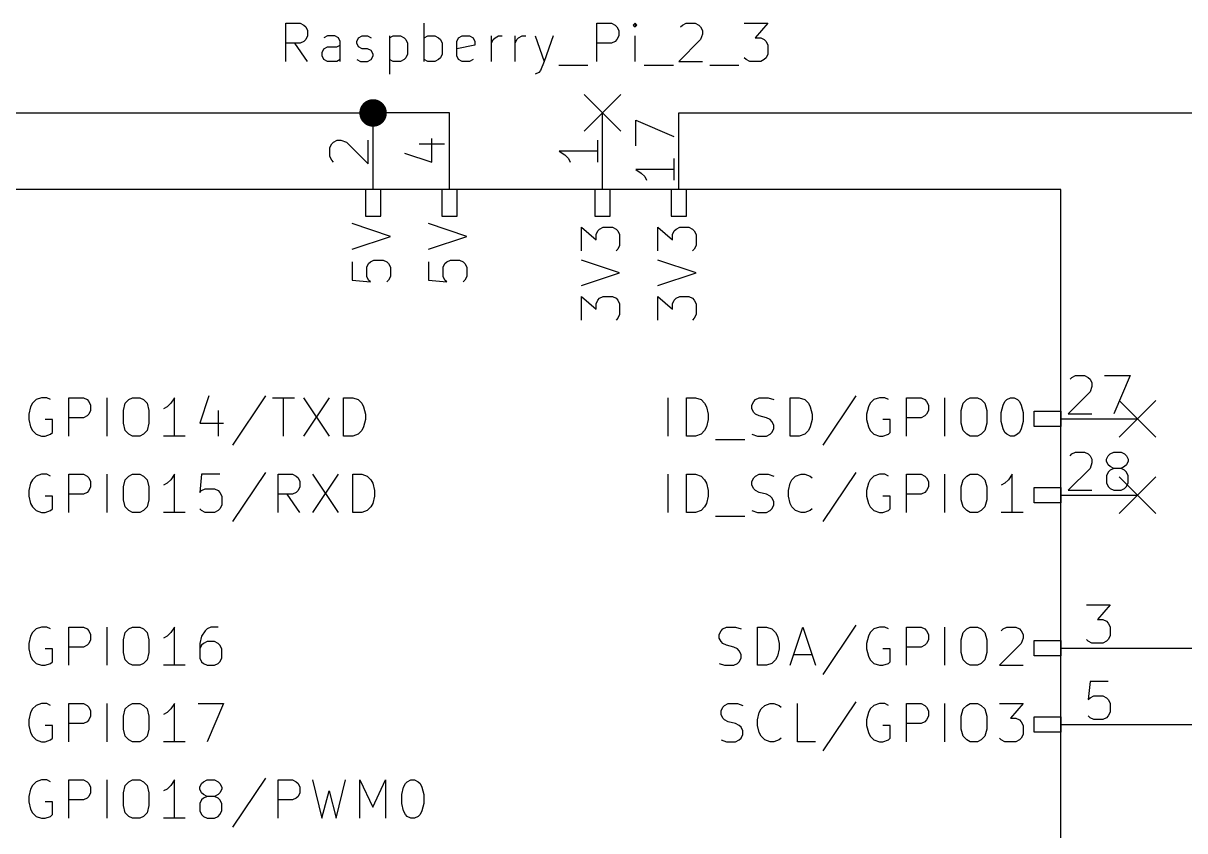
# Model space of a CAD drawing. Extents: x 0.3 to 16.3, y -11.7 to -0.2.
# Drawn here: x 7.392 to 8.912, y -4.614 to -3.558 of the extents above; entities that cross this region are included whole.
import ezdxf

# ---------------------------------------------------------------- set-up
doc = ezdxf.new("R2010")
doc.units = 0
doc.header["$MEASUREMENT"] = 0
doc.layers.add('BLACK', color=7, linetype='CONTINUOUS')

msp = doc.modelspace()

# ---------------------------------------------------------------- linework, layer by layer
at = {"layer": 'BLACK', "linetype": 'CONTINUOUS'}
for p, q in [((7.73571, -3.60761), (7.73571, -3.55761)), ((7.73571, -3.55761), (7.75476, -3.55761)), ((7.75476, -3.55761), (7.75952, -3.56)), ((7.75952, -3.56), (7.7619, -3.56237)), ((7.7619, -3.56237), (7.76428, -3.56714)), ((7.76428, -3.56714), (7.76428, -3.57428)), ((7.91667, -3.60761), (7.91667, -3.55761)), ((8.14285, -3.60761), (8.14285, -3.55761)), ((8.14285, -3.55761), (8.1619, -3.55761)), ((8.1619, -3.55761), (8.16667, -3.56)), ((8.16667, -3.56), (8.16905, -3.56237)), ((8.16905, -3.56237), (8.17143, -3.56714)), ((8.17143, -3.56714), (8.17143, -3.57428)), ((8.19285, -3.55761), (8.19047, -3.56)), ((8.19047, -3.56), (8.19285, -3.56237)), ((8.19524, -3.56), (8.19285, -3.55761)), ((8.19285, -3.55761), (8.19285, -3.56237)), ((8.19285, -3.56237), (8.19524, -3.56)), ((8.25238, -3.56237), (8.25476, -3.56)), ((8.25476, -3.56), (8.25952, -3.55761)), ((8.25952, -3.55761), (8.27143, -3.55761)), ((8.27143, -3.55761), (8.27619, -3.56)), ((8.27619, -3.56), (8.27857, -3.56237)), ((8.27857, -3.56237), (8.28095, -3.56714)), ((8.28095, -3.56714), (8.28095, -3.5719)), ((8.33571, -3.55761), (8.36667, -3.55761)), ((8.36667, -3.55761), (8.35, -3.57666)), ((7.75476, -3.5838), (7.73571, -3.5838)), ((7.76428, -3.60761), (7.74762, -3.5838)), ((7.75952, -3.58142), (7.75476, -3.5838)), ((7.7619, -3.57904), (7.75952, -3.58142)), ((7.76428, -3.57428), (7.7619, -3.57904)), ((7.79047, -3.57428), (7.78571, -3.57666)), ((7.8, -3.57428), (7.79047, -3.57428)), ((7.80476, -3.57666), (7.8, -3.57428)), ((7.80238, -3.58857), (7.80714, -3.58619)), ((7.80714, -3.58142), (7.80476, -3.57666)), ((7.80714, -3.60761), (7.80714, -3.58142)), ((7.82857, -3.58142), (7.83095, -3.57666)), ((7.82857, -3.5838), (7.82857, -3.58142)), ((7.83095, -3.58857), (7.82857, -3.5838)), ((7.83095, -3.57666), (7.83571, -3.57428)), ((7.83571, -3.57428), (7.84285, -3.57428)), ((7.84285, -3.57428), (7.84762, -3.57666)), ((7.87143, -3.57428), (7.87143, -3.62428)), ((7.87143, -3.57666), (7.87619, -3.57428)), ((7.87619, -3.57428), (7.88571, -3.57428)), ((7.88571, -3.57428), (7.89047, -3.57666)), ((7.89047, -3.57666), (7.89285, -3.57904)), ((7.89285, -3.57904), (7.89524, -3.5838)), ((7.89524, -3.5838), (7.89524, -3.59809)), ((7.91667, -3.57666), (7.92143, -3.57428)), ((7.92143, -3.57428), (7.93095, -3.57428)), ((7.93095, -3.57428), (7.93571, -3.57666)), ((7.93571, -3.57666), (7.93809, -3.57904)), ((7.93809, -3.57904), (7.94047, -3.5838)), ((7.94047, -3.5838), (7.94047, -3.59809)), ((7.95952, -3.58142), (7.9619, -3.57666)), ((7.95952, -3.60047), (7.95952, -3.58142)), ((7.98333, -3.58619), (7.95952, -3.59094)), ((7.9619, -3.57666), (7.96667, -3.57428)), ((7.96667, -3.57428), (7.97619, -3.57428)), ((7.97619, -3.57428), (7.98095, -3.57666)), ((7.98095, -3.57666), (7.98333, -3.58142)), ((7.98333, -3.58142), (7.98333, -3.58619)), ((8.00476, -3.60761), (8.00476, -3.57428)), ((8.00476, -3.5838), (8.00714, -3.57904)), ((8.00714, -3.57904), (8.00952, -3.57666)), ((8.00952, -3.57666), (8.01428, -3.57428)), ((8.01428, -3.57428), (8.01905, -3.57428)), ((8.03571, -3.60761), (8.03571, -3.57428)), ((8.03571, -3.5838), (8.03809, -3.57904)), ((8.03809, -3.57904), (8.04047, -3.57666)), ((8.04047, -3.57666), (8.04524, -3.57428)), ((8.04524, -3.57428), (8.05, -3.57428)), ((8.0619, -3.57428), (8.07381, -3.60761)), ((8.08571, -3.57428), (8.07381, -3.60761)), ((8.1619, -3.5838), (8.14285, -3.5838)), ((8.16667, -3.58142), (8.1619, -3.5838)), ((8.16905, -3.57904), (8.16667, -3.58142)), ((8.17143, -3.57428), (8.16905, -3.57904)), ((8.19285, -3.60761), (8.19285, -3.57428)), ((8.27857, -3.57904), (8.25, -3.60761)), ((8.28095, -3.5719), (8.27857, -3.57904)), ((8.35, -3.57666), (8.35714, -3.57666)), ((8.35714, -3.57666), (8.3619, -3.57904)), ((8.3619, -3.57904), (8.36428, -3.58142)), ((8.36428, -3.58142), (8.36667, -3.58619)), ((8.36667, -3.58619), (8.36667, -3.59809)), ((7.78333, -3.59571), (7.78571, -3.59094)), ((7.78333, -3.60047), (7.78333, -3.59571)), ((7.78571, -3.60523), (7.78333, -3.60047)), ((7.78571, -3.59094), (7.79047, -3.58857)), ((7.79047, -3.58857), (7.80238, -3.58857)), ((7.83571, -3.59094), (7.83095, -3.58857)), ((7.84285, -3.59094), (7.83571, -3.59094)), ((7.84762, -3.59333), (7.84285, -3.59094)), ((7.85, -3.59809), (7.84762, -3.59333)), ((7.84762, -3.60523), (7.85, -3.60047)), ((7.85, -3.60047), (7.85, -3.59809)), ((7.89524, -3.59809), (7.89285, -3.60285)), ((7.94047, -3.59809), (7.93809, -3.60285)), ((7.9619, -3.60523), (7.95952, -3.60047)), ((8.36667, -3.59809), (8.36428, -3.60285)), ((7.79047, -3.60761), (7.78571, -3.60523)), ((7.80238, -3.60761), (7.79047, -3.60761)), ((7.80714, -3.60523), (7.80238, -3.60761)), ((7.82857, -3.60523), (7.83333, -3.60761)), ((7.83333, -3.60761), (7.84285, -3.60761)), ((7.84285, -3.60761), (7.84762, -3.60523)), ((7.87619, -3.60761), (7.87143, -3.60523)), ((7.88571, -3.60761), (7.87619, -3.60761)), ((7.89047, -3.60523), (7.88571, -3.60761)), ((7.89285, -3.60285), (7.89047, -3.60523)), ((7.92143, -3.60761), (7.91667, -3.60523)), ((7.93095, -3.60761), (7.92143, -3.60761)), ((7.93571, -3.60523), (7.93095, -3.60761)), ((7.93809, -3.60285), (7.93571, -3.60523)), ((7.96667, -3.60761), (7.9619, -3.60523)), ((7.97619, -3.60761), (7.96667, -3.60761)), ((7.98095, -3.60523), (7.97619, -3.60761)), ((8.07381, -3.60761), (8.06905, -3.61952)), ((8.09285, -3.61237), (8.13095, -3.61237)), ((8.20476, -3.61237), (8.24285, -3.61237)), ((8.25, -3.60761), (8.28095, -3.60761)), ((8.29047, -3.61237), (8.32857, -3.61237)), ((8.33809, -3.60523), (8.33571, -3.60285)), ((8.34285, -3.60761), (8.33809, -3.60523)), ((8.35714, -3.60761), (8.34285, -3.60761)), ((8.3619, -3.60523), (8.35714, -3.60761)), ((8.36428, -3.60285), (8.3619, -3.60523)), ((8.06667, -3.6219), (8.0619, -3.62428)), ((8.06905, -3.61952), (8.06667, -3.6219)), ((8.126, -3.651), (8.174, -3.699)), ((8.174, -3.651), (8.126, -3.699)), ((7.125, -3.675), (7.85, -3.675)), ((7.85, -3.775), (7.85, -3.675)), ((7.95, -3.675), (7.85, -3.675)), ((7.95, -3.775), (7.95, -3.675)), ((8.15, -3.775), (8.15, -3.675)), ((8.25, -3.775), (8.25, -3.675)), ((8.25, -3.675), (8.95, -3.675)), ((8.19362, -3.71785), (8.19362, -3.68452)), ((8.19362, -3.68452), (8.24362, -3.70595)), ((7.79362, -3.72024), (7.796, -3.71547)), ((7.79362, -3.73214), (7.79362, -3.72024)), ((7.796, -3.71547), (7.79838, -3.71309)), ((7.79838, -3.71309), (7.80314, -3.71071)), ((7.80314, -3.71071), (7.8079, -3.71071)), ((7.8079, -3.71071), (7.81505, -3.71309)), ((7.81505, -3.71309), (7.84362, -3.74167)), ((7.84362, -3.74167), (7.84362, -3.71071)), ((7.91028, -3.71547), (7.94362, -3.71547)), ((7.92695, -3.73928), (7.92695, -3.70833)), ((8.14362, -3.71071), (8.14362, -3.73928)), ((7.796, -3.7369), (7.79362, -3.73214)), ((7.79838, -3.73928), (7.796, -3.7369)), ((7.89124, -3.72738), (7.92695, -3.73928)), ((8.14362, -3.725), (8.09362, -3.725)), ((8.09362, -3.725), (8.10076, -3.72976)), ((8.10076, -3.72976), (8.10552, -3.73452)), ((8.10552, -3.73452), (8.1079, -3.73928)), ((8.24362, -3.73452), (8.24362, -3.76309)), ((8.24362, -3.74881), (8.19362, -3.74881)), ((8.19362, -3.74881), (8.20076, -3.75357)), ((8.20076, -3.75357), (8.20552, -3.75833)), ((8.20552, -3.75833), (8.2079, -3.76309)), ((8.75, -3.775), (7.35, -3.775)), ((7.84, -3.775), (7.84, -3.81)), ((7.86, -3.775), (7.84, -3.775)), ((7.86, -3.81), (7.86, -3.775)), ((7.94, -3.775), (7.94, -3.81)), ((7.96, -3.775), (7.94, -3.775)), ((7.96, -3.81), (7.96, -3.775)), ((8.14, -3.775), (8.14, -3.81)), ((8.16, -3.775), (8.14, -3.775)), ((8.16, -3.81), (8.16, -3.775)), ((8.24, -3.775), (8.24, -3.81)), ((8.26, -3.775), (8.24, -3.775)), ((8.26, -3.81), (8.26, -3.775)), ((8.75, -6.175), (8.75, -3.775)), ((7.84, -3.81), (7.86, -3.81)), ((7.94, -3.81), (7.96, -3.81)), ((8.14, -3.81), (8.16, -3.81)), ((8.24, -3.81), (8.26, -3.81)), ((7.87262, -3.83643), (7.82262, -3.81976)), ((7.97262, -3.83643), (7.92262, -3.81976)), ((8.12262, -3.85547), (8.12262, -3.82452)), ((8.12262, -3.82452), (8.14167, -3.84119)), ((8.14167, -3.83405), (8.14405, -3.82928)), ((8.14405, -3.82928), (8.14643, -3.8269)), ((8.14643, -3.8269), (8.15119, -3.82452)), ((8.15119, -3.82452), (8.16309, -3.82452)), ((8.16309, -3.82452), (8.16785, -3.8269)), ((8.16785, -3.8269), (8.17024, -3.82928)), ((8.17024, -3.82928), (8.17262, -3.83405)), ((8.22262, -3.85547), (8.22262, -3.82452)), ((8.22262, -3.82452), (8.24167, -3.84119)), ((8.24167, -3.83405), (8.24405, -3.82928)), ((8.24405, -3.82928), (8.24643, -3.8269)), ((8.24643, -3.8269), (8.25119, -3.82452)), ((8.25119, -3.82452), (8.26309, -3.82452)), ((8.26309, -3.82452), (8.26785, -3.8269)), ((8.26785, -3.8269), (8.27024, -3.82928)), ((8.27024, -3.82928), (8.27262, -3.83405)), ((7.82262, -3.85309), (7.87262, -3.83643)), ((7.92262, -3.85309), (7.97262, -3.83643)), ((8.14167, -3.84119), (8.14167, -3.83405)), ((8.17262, -3.83405), (8.17262, -3.84833)), ((8.24167, -3.84119), (8.24167, -3.83405)), ((8.27262, -3.83405), (8.27262, -3.84833)), ((8.17024, -3.85309), (8.16785, -3.85547)), ((8.17262, -3.84833), (8.17024, -3.85309)), ((8.27024, -3.85309), (8.26785, -3.85547)), ((8.27262, -3.84833), (8.27024, -3.85309)), ((7.82262, -3.86976), (7.82262, -3.89357)), ((7.84167, -3.8769), (7.84405, -3.87214)), ((7.84405, -3.87214), (7.84643, -3.86976)), ((7.84643, -3.86976), (7.85119, -3.86738)), ((7.85119, -3.86738), (7.86309, -3.86738)), ((7.86309, -3.86738), (7.86785, -3.86976)), ((7.86785, -3.86976), (7.87024, -3.87214)), ((7.87024, -3.87214), (7.87262, -3.8769)), ((7.92262, -3.86976), (7.92262, -3.89357)), ((7.94167, -3.8769), (7.94405, -3.87214)), ((7.94405, -3.87214), (7.94643, -3.86976)), ((7.94643, -3.86976), (7.95119, -3.86738)), ((7.95119, -3.86738), (7.96309, -3.86738)), ((7.96309, -3.86738), (7.96785, -3.86976)), ((7.96785, -3.86976), (7.97024, -3.87214)), ((7.97024, -3.87214), (7.97262, -3.8769)), ((8.17262, -3.88405), (8.12262, -3.86738)), ((8.27262, -3.88405), (8.22262, -3.86738)), ((7.84167, -3.88881), (7.84167, -3.8769)), ((7.84405, -3.89357), (7.84167, -3.88881)), ((7.87262, -3.88881), (7.87024, -3.89357)), ((7.87262, -3.8769), (7.87262, -3.88881)), ((7.94167, -3.88881), (7.94167, -3.8769)), ((7.94405, -3.89357), (7.94167, -3.88881)), ((7.97262, -3.88881), (7.97024, -3.89357)), ((7.97262, -3.8769), (7.97262, -3.88881)), ((8.12262, -3.90071), (8.17262, -3.88405)), ((8.22262, -3.90071), (8.27262, -3.88405)), ((7.82262, -3.89357), (7.84643, -3.89595)), ((7.84643, -3.89595), (7.84405, -3.89357)), ((7.87024, -3.89357), (7.86785, -3.89595)), ((7.92262, -3.89357), (7.94643, -3.89595)), ((7.94643, -3.89595), (7.94405, -3.89357)), ((7.97024, -3.89357), (7.96785, -3.89595)), ((8.12262, -3.94595), (8.12262, -3.915)), ((8.12262, -3.915), (8.14167, -3.93167)), ((8.14167, -3.92452), (8.14405, -3.91976)), ((8.14405, -3.91976), (8.14643, -3.91738)), ((8.14643, -3.91738), (8.15119, -3.915)), ((8.15119, -3.915), (8.16309, -3.915)), ((8.16309, -3.915), (8.16785, -3.91738)), ((8.16785, -3.91738), (8.17024, -3.91976)), ((8.17024, -3.91976), (8.17262, -3.92452)), ((8.22262, -3.94595), (8.22262, -3.915)), ((8.22262, -3.915), (8.24167, -3.93167)), ((8.24167, -3.92452), (8.24405, -3.91976)), ((8.24405, -3.91976), (8.24643, -3.91738)), ((8.24643, -3.91738), (8.25119, -3.915)), ((8.25119, -3.915), (8.26309, -3.915)), ((8.26309, -3.915), (8.26785, -3.91738)), ((8.26785, -3.91738), (8.27024, -3.91976)), ((8.27024, -3.91976), (8.27262, -3.92452)), ((8.14167, -3.93167), (8.14167, -3.92452)), ((8.17262, -3.92452), (8.17262, -3.93881)), ((8.24167, -3.93167), (8.24167, -3.92452)), ((8.27262, -3.92452), (8.27262, -3.93881)), ((8.17024, -3.94357), (8.16785, -3.94595)), ((8.17262, -3.93881), (8.17024, -3.94357)), ((8.27024, -3.94357), (8.26785, -3.94595)), ((8.27262, -3.93881), (8.27024, -3.94357)), ((8.7619, -4.02338), (8.76428, -4.021)), ((8.76428, -4.021), (8.76905, -4.01862)), ((8.76905, -4.01862), (8.78095, -4.01862)), ((8.78095, -4.01862), (8.78571, -4.021)), ((8.78571, -4.021), (8.78809, -4.02338)), ((8.78809, -4.02338), (8.79047, -4.02814)), ((8.80714, -4.01862), (8.84047, -4.01862)), ((8.84047, -4.01862), (8.81905, -4.06862)), ((8.78809, -4.04005), (8.75952, -4.06862)), ((8.79047, -4.0329), (8.78809, -4.04005)), ((8.79047, -4.02814), (8.79047, -4.0329)), ((7.40428, -4.05476), (7.4019, -4.05952)), ((7.40905, -4.05), (7.40428, -4.05476)), ((7.41619, -4.04762), (7.40905, -4.05)), ((7.42333, -4.04762), (7.41619, -4.04762)), ((7.42809, -4.05), (7.42333, -4.04762)), ((7.4519, -4.09762), (7.4519, -4.04762)), ((7.4519, -4.04762), (7.47095, -4.04762)), ((7.47095, -4.04762), (7.47571, -4.05)), ((7.47571, -4.05), (7.47809, -4.05238)), ((7.47809, -4.05238), (7.48047, -4.05714)), ((7.48047, -4.05714), (7.48047, -4.06428)), ((7.5019, -4.09762), (7.5019, -4.04762)), ((7.52333, -4.06428), (7.52571, -4.05476)), ((7.52571, -4.05476), (7.53047, -4.05)), ((7.53047, -4.05), (7.53524, -4.04762)), ((7.53524, -4.04762), (7.54476, -4.04762)), ((7.54476, -4.04762), (7.54952, -4.05)), ((7.54952, -4.05), (7.55428, -4.05476)), ((7.55428, -4.05476), (7.55667, -4.06428)), ((7.58524, -4.05476), (7.58047, -4.05952)), ((7.59, -4.04762), (7.58524, -4.05476)), ((7.59, -4.09762), (7.59, -4.04762)), ((7.63524, -4.04524), (7.62333, -4.08095)), ((7.70905, -4.04524), (7.66619, -4.10952)), ((7.71857, -4.04762), (7.74714, -4.04762)), ((7.73285, -4.09762), (7.73285, -4.04762)), ((7.75905, -4.04762), (7.79238, -4.09762)), ((7.79238, -4.04762), (7.75905, -4.09762)), ((7.81143, -4.09762), (7.81143, -4.04762)), ((7.81143, -4.04762), (7.82333, -4.04762)), ((7.82333, -4.04762), (7.83047, -4.05)), ((7.83047, -4.05), (7.83524, -4.05476)), ((7.83524, -4.05476), (7.83762, -4.05952)), ((8.23619, -4.09762), (8.23619, -4.04762)), ((8.26, -4.09762), (8.26, -4.04762)), ((8.26, -4.04762), (8.2719, -4.04762)), ((8.2719, -4.04762), (8.27905, -4.05)), ((8.27905, -4.05), (8.28381, -4.05476)), ((8.28381, -4.05476), (8.28619, -4.05952)), ((8.34571, -4.05714), (8.34809, -4.05238)), ((8.34571, -4.0619), (8.34571, -4.05714)), ((8.34809, -4.05238), (8.35047, -4.05)), ((8.35047, -4.05), (8.35524, -4.04762)), ((8.35524, -4.04762), (8.36714, -4.04762)), ((8.36714, -4.04762), (8.37428, -4.05)), ((8.39571, -4.09762), (8.39571, -4.04762)), ((8.39571, -4.04762), (8.40762, -4.04762)), ((8.40762, -4.04762), (8.41476, -4.05)), ((8.41476, -4.05), (8.41952, -4.05476)), ((8.41952, -4.05476), (8.4219, -4.05952)), ((8.48143, -4.04524), (8.43857, -4.10952)), ((8.50047, -4.05476), (8.49809, -4.05952)), ((8.50524, -4.05), (8.50047, -4.05476)), ((8.51238, -4.04762), (8.50524, -4.05)), ((8.51952, -4.04762), (8.51238, -4.04762)), ((8.52428, -4.05), (8.51952, -4.04762)), ((8.54809, -4.09762), (8.54809, -4.04762)), ((8.54809, -4.04762), (8.56714, -4.04762)), ((8.56714, -4.04762), (8.5719, -4.05)), ((8.5719, -4.05), (8.57428, -4.05238)), ((8.57428, -4.05238), (8.57667, -4.05714)), ((8.57667, -4.05714), (8.57667, -4.06428)), ((8.59809, -4.09762), (8.59809, -4.04762)), ((8.61952, -4.06428), (8.6219, -4.05476)), ((8.6219, -4.05476), (8.62667, -4.05)), ((8.62667, -4.05), (8.63143, -4.04762)), ((8.63143, -4.04762), (8.64095, -4.04762)), ((8.64095, -4.04762), (8.64571, -4.05)), ((8.64571, -4.05), (8.65047, -4.05476)), ((8.65047, -4.05476), (8.65285, -4.06428)), ((8.6719, -4.06667), (8.67428, -4.05714)), ((8.67428, -4.05714), (8.67667, -4.05238)), ((8.67667, -4.05238), (8.67905, -4.05)), ((8.67905, -4.05), (8.68381, -4.04762)), ((8.68381, -4.04762), (8.68857, -4.04762)), ((8.68857, -4.04762), (8.69333, -4.05)), ((8.69333, -4.05), (8.69571, -4.05238)), ((8.69571, -4.05238), (8.69809, -4.05714)), ((8.69809, -4.05714), (8.70047, -4.06667)), ((8.826, -4.051), (8.874, -4.099)), ((8.874, -4.051), (8.826, -4.099)), ((7.4019, -4.05952), (7.39952, -4.06905)), ((7.39952, -4.06905), (7.39952, -4.07619)), ((7.47571, -4.07143), (7.47095, -4.07381)), ((7.47809, -4.06905), (7.47571, -4.07143)), ((7.48047, -4.06428), (7.47809, -4.06905)), ((7.52333, -4.08095), (7.52333, -4.06428)), ((7.55667, -4.06428), (7.55667, -4.08095)), ((7.58047, -4.05952), (7.57571, -4.0619)), ((7.64714, -4.06428), (7.64714, -4.09762)), ((7.83762, -4.05952), (7.84, -4.06905)), ((7.84, -4.06905), (7.84, -4.07619)), ((8.28619, -4.05952), (8.28857, -4.06905)), ((8.28857, -4.06905), (8.28857, -4.07619)), ((8.34809, -4.06667), (8.34571, -4.0619)), ((8.35047, -4.06905), (8.34809, -4.06667)), ((8.35524, -4.07143), (8.35047, -4.06905)), ((8.36476, -4.07381), (8.35524, -4.07143)), ((8.4219, -4.05952), (8.42428, -4.06905)), ((8.42428, -4.06905), (8.42428, -4.07619)), ((8.49809, -4.05952), (8.49571, -4.06905)), ((8.49571, -4.06905), (8.49571, -4.07619)), ((8.5719, -4.07143), (8.56714, -4.07381)), ((8.57428, -4.06905), (8.5719, -4.07143)), ((8.57667, -4.06428), (8.57428, -4.06905)), ((8.61952, -4.08095), (8.61952, -4.06428)), ((8.65285, -4.06428), (8.65285, -4.08095)), ((8.6719, -4.07857), (8.6719, -4.06667)), ((8.70047, -4.06667), (8.70047, -4.07857)), ((8.715, -4.085), (8.715, -4.065)), ((8.715, -4.065), (8.75, -4.065)), ((8.75, -4.065), (8.75, -4.085)), ((8.75952, -4.06862), (8.79047, -4.06862)), ((7.39952, -4.07619), (7.4019, -4.08571)), ((7.4019, -4.08571), (7.40428, -4.09047)), ((7.43047, -4.07619), (7.42095, -4.07619)), ((7.43047, -4.09285), (7.43047, -4.07619)), ((7.47095, -4.07381), (7.4519, -4.07381)), ((7.52571, -4.09047), (7.52333, -4.08095)), ((7.55667, -4.08095), (7.55428, -4.09047)), ((7.62333, -4.08095), (7.65428, -4.08095)), ((7.83762, -4.08571), (7.83524, -4.09047)), ((7.84, -4.07619), (7.83762, -4.08571)), ((8.28619, -4.08571), (8.28381, -4.09047)), ((8.28857, -4.07619), (8.28619, -4.08571)), ((8.36952, -4.07619), (8.36476, -4.07381)), ((8.3719, -4.07857), (8.36952, -4.07619)), ((8.37428, -4.08333), (8.3719, -4.07857)), ((8.3719, -4.09285), (8.37428, -4.08809)), ((8.37428, -4.08809), (8.37428, -4.08333)), ((8.4219, -4.08571), (8.41952, -4.09047)), ((8.42428, -4.07619), (8.4219, -4.08571)), ((8.49571, -4.07619), (8.49809, -4.08571)), ((8.49809, -4.08571), (8.50047, -4.09047)), ((8.52667, -4.07619), (8.51714, -4.07619)), ((8.52667, -4.09285), (8.52667, -4.07619)), ((8.56714, -4.07381), (8.54809, -4.07381)), ((8.6219, -4.09047), (8.61952, -4.08095)), ((8.65285, -4.08095), (8.65047, -4.09047)), ((8.67428, -4.08809), (8.6719, -4.07857)), ((8.67667, -4.09285), (8.67428, -4.08809)), ((8.69809, -4.08809), (8.69571, -4.09285)), ((8.70047, -4.07857), (8.69809, -4.08809)), ((8.75, -4.085), (8.715, -4.085)), ((8.75, -4.075), (8.85, -4.075)), ((7.40428, -4.09047), (7.40905, -4.09524)), ((7.40905, -4.09524), (7.41619, -4.09762)), ((7.41619, -4.09762), (7.42095, -4.09762)), ((7.42095, -4.09762), (7.42809, -4.09524)), ((7.42809, -4.09524), (7.43047, -4.09285)), ((7.53047, -4.09524), (7.52571, -4.09047)), ((7.53524, -4.09762), (7.53047, -4.09524)), ((7.54476, -4.09762), (7.53524, -4.09762)), ((7.54952, -4.09524), (7.54476, -4.09762)), ((7.55428, -4.09047), (7.54952, -4.09524)), ((7.60428, -4.09762), (7.57571, -4.09762)), ((7.82333, -4.09762), (7.81143, -4.09762)), ((7.83047, -4.09524), (7.82333, -4.09762)), ((7.83524, -4.09047), (7.83047, -4.09524)), ((8.2719, -4.09762), (8.26, -4.09762)), ((8.27905, -4.09524), (8.2719, -4.09762)), ((8.28381, -4.09047), (8.27905, -4.09524)), ((8.29809, -4.10238), (8.33619, -4.10238)), ((8.34571, -4.09524), (8.35285, -4.09762)), ((8.35285, -4.09762), (8.36476, -4.09762)), ((8.36476, -4.09762), (8.36952, -4.09524)), ((8.36952, -4.09524), (8.3719, -4.09285)), ((8.40762, -4.09762), (8.39571, -4.09762)), ((8.41476, -4.09524), (8.40762, -4.09762)), ((8.41952, -4.09047), (8.41476, -4.09524)), ((8.50047, -4.09047), (8.50524, -4.09524)), ((8.50524, -4.09524), (8.51238, -4.09762)), ((8.51238, -4.09762), (8.51714, -4.09762)), ((8.51714, -4.09762), (8.52428, -4.09524)), ((8.52428, -4.09524), (8.52667, -4.09285)), ((8.62667, -4.09524), (8.6219, -4.09047)), ((8.63143, -4.09762), (8.62667, -4.09524)), ((8.64095, -4.09762), (8.63143, -4.09762)), ((8.64571, -4.09524), (8.64095, -4.09762)), ((8.65047, -4.09047), (8.64571, -4.09524)), ((8.67905, -4.09524), (8.67667, -4.09285)), ((8.68381, -4.09762), (8.67905, -4.09524)), ((8.68857, -4.09762), (8.68381, -4.09762)), ((8.69333, -4.09524), (8.68857, -4.09762)), ((8.69571, -4.09285), (8.69333, -4.09524)), ((8.7619, -4.12338), (8.76428, -4.121)), ((8.76428, -4.121), (8.76905, -4.11862)), ((8.76905, -4.11862), (8.78095, -4.11862)), ((8.78095, -4.11862), (8.78571, -4.121)), ((8.78571, -4.121), (8.78809, -4.12338)), ((8.78809, -4.12338), (8.79047, -4.12814)), ((8.79047, -4.1329), (8.78809, -4.14005)), ((8.79047, -4.12814), (8.79047, -4.1329)), ((8.80952, -4.12814), (8.8119, -4.12338)), ((8.80952, -4.13052), (8.80952, -4.12814)), ((8.8119, -4.13528), (8.80952, -4.13052)), ((8.8119, -4.12338), (8.81428, -4.121)), ((8.81428, -4.121), (8.81905, -4.11862)), ((8.81905, -4.11862), (8.82857, -4.11862)), ((8.82857, -4.11862), (8.83333, -4.121)), ((8.83333, -4.121), (8.83571, -4.12338)), ((8.83571, -4.12338), (8.83809, -4.12814)), ((8.83809, -4.13052), (8.83571, -4.13528)), ((8.83809, -4.12814), (8.83809, -4.13052)), ((7.41619, -4.14762), (7.40905, -4.15)), ((7.42333, -4.14762), (7.41619, -4.14762)), ((7.42809, -4.15), (7.42333, -4.14762)), ((7.4519, -4.19762), (7.4519, -4.14762)), ((7.4519, -4.14762), (7.47095, -4.14762)), ((7.47095, -4.14762), (7.47571, -4.15)), ((7.5019, -4.19762), (7.5019, -4.14762)), ((7.53047, -4.15), (7.53524, -4.14762)), ((7.53524, -4.14762), (7.54476, -4.14762)), ((7.54476, -4.14762), (7.54952, -4.15)), ((7.59, -4.14762), (7.58524, -4.15476)), ((7.59, -4.19762), (7.59, -4.14762)), ((7.62571, -4.14762), (7.62333, -4.17143)), ((7.64952, -4.14762), (7.62571, -4.14762)), ((7.70905, -4.14524), (7.66619, -4.20952)), ((7.72571, -4.19762), (7.72571, -4.14762)), ((7.72571, -4.14762), (7.74476, -4.14762)), ((7.74476, -4.14762), (7.74952, -4.15)), ((7.77095, -4.14762), (7.80428, -4.19762)), ((7.80428, -4.14762), (7.77095, -4.19762)), ((7.82333, -4.19762), (7.82333, -4.14762)), ((7.82333, -4.14762), (7.83524, -4.14762)), ((7.83524, -4.14762), (7.84238, -4.15)), ((8.23619, -4.19762), (8.23619, -4.14762)), ((8.26, -4.19762), (8.26, -4.14762)), ((8.26, -4.14762), (8.2719, -4.14762)), ((8.2719, -4.14762), (8.27905, -4.15)), ((8.35047, -4.15), (8.35524, -4.14762)), ((8.35524, -4.14762), (8.36714, -4.14762)), ((8.36714, -4.14762), (8.37428, -4.15)), ((8.40285, -4.15), (8.41, -4.14762)), ((8.41, -4.14762), (8.41476, -4.14762)), ((8.41476, -4.14762), (8.4219, -4.15)), ((8.48143, -4.14524), (8.43857, -4.20952)), ((8.51238, -4.14762), (8.50524, -4.15)), ((8.51952, -4.14762), (8.51238, -4.14762)), ((8.52428, -4.15), (8.51952, -4.14762)), ((8.54809, -4.19762), (8.54809, -4.14762)), ((8.54809, -4.14762), (8.56714, -4.14762)), ((8.56714, -4.14762), (8.5719, -4.15)), ((8.59809, -4.19762), (8.59809, -4.14762)), ((8.62667, -4.15), (8.63143, -4.14762)), ((8.63143, -4.14762), (8.64095, -4.14762)), ((8.64095, -4.14762), (8.64571, -4.15)), ((8.68619, -4.14762), (8.68143, -4.15476)), ((8.68619, -4.19762), (8.68619, -4.14762)), ((8.78809, -4.14005), (8.75952, -4.16862)), ((8.8119, -4.14481), (8.80952, -4.14957)), ((8.81428, -4.13767), (8.8119, -4.13528)), ((8.81428, -4.14243), (8.8119, -4.14481)), ((8.81905, -4.14005), (8.81428, -4.13767)), ((8.81905, -4.14005), (8.81428, -4.14243)), ((8.82857, -4.14005), (8.81905, -4.14005)), ((8.83333, -4.13767), (8.82857, -4.14005)), ((8.83333, -4.14243), (8.82857, -4.14005)), ((8.83571, -4.13528), (8.83333, -4.13767)), ((8.83571, -4.14481), (8.83333, -4.14243)), ((8.83809, -4.14957), (8.83571, -4.14481)), ((7.4019, -4.15952), (7.39952, -4.16905)), ((7.40428, -4.15476), (7.4019, -4.15952)), ((7.40905, -4.15), (7.40428, -4.15476)), ((7.47571, -4.15), (7.47809, -4.15238)), ((7.47809, -4.15238), (7.48047, -4.15714)), ((7.48047, -4.15714), (7.48047, -4.16428)), ((7.52333, -4.16428), (7.52571, -4.15476)), ((7.52571, -4.15476), (7.53047, -4.15)), ((7.54952, -4.15), (7.55428, -4.15476)), ((7.55428, -4.15476), (7.55667, -4.16428)), ((7.58047, -4.15952), (7.57571, -4.1619)), ((7.58524, -4.15476), (7.58047, -4.15952)), ((7.74952, -4.15), (7.7519, -4.15238)), ((7.7519, -4.15238), (7.75428, -4.15714)), ((7.75428, -4.15714), (7.75428, -4.16428)), ((7.84238, -4.15), (7.84714, -4.15476)), ((7.84714, -4.15476), (7.84952, -4.15952)), ((7.84952, -4.15952), (7.8519, -4.16905)), ((8.27905, -4.15), (8.28381, -4.15476)), ((8.28381, -4.15476), (8.28619, -4.15952)), ((8.28619, -4.15952), (8.28857, -4.16905)), ((8.34571, -4.15714), (8.34809, -4.15238)), ((8.34571, -4.1619), (8.34571, -4.15714)), ((8.34809, -4.16667), (8.34571, -4.1619)), ((8.34809, -4.15238), (8.35047, -4.15)), ((8.39333, -4.16905), (8.39571, -4.15952)), ((8.39571, -4.15952), (8.39809, -4.15476)), ((8.39809, -4.15476), (8.40285, -4.15)), ((8.4219, -4.15), (8.42428, -4.15238)), ((8.49809, -4.15952), (8.49571, -4.16905)), ((8.50047, -4.15476), (8.49809, -4.15952)), ((8.50524, -4.15), (8.50047, -4.15476)), ((8.5719, -4.15), (8.57428, -4.15238)), ((8.57428, -4.15238), (8.57667, -4.15714)), ((8.57667, -4.15714), (8.57667, -4.16428)), ((8.61952, -4.16428), (8.6219, -4.15476)), ((8.6219, -4.15476), (8.62667, -4.15)), ((8.64571, -4.15), (8.65047, -4.15476)), ((8.65047, -4.15476), (8.65285, -4.16428)), ((8.67667, -4.15952), (8.6719, -4.1619)), ((8.68143, -4.15476), (8.67667, -4.15952)), ((8.80952, -4.14957), (8.80952, -4.15909)), ((8.80952, -4.15909), (8.8119, -4.16385)), ((8.8119, -4.16385), (8.81428, -4.16624)), ((8.826, -4.151), (8.874, -4.199)), ((8.874, -4.151), (8.826, -4.199)), ((8.83333, -4.16624), (8.83571, -4.16385)), ((8.83571, -4.16385), (8.83809, -4.15909)), ((8.83809, -4.15909), (8.83809, -4.14957)), ((7.39952, -4.16905), (7.39952, -4.17619)), ((7.39952, -4.17619), (7.4019, -4.18571)), ((7.43047, -4.17619), (7.42095, -4.17619)), ((7.43047, -4.19285), (7.43047, -4.17619)), ((7.47095, -4.17381), (7.4519, -4.17381)), ((7.47571, -4.17143), (7.47095, -4.17381)), ((7.47809, -4.16905), (7.47571, -4.17143)), ((7.48047, -4.16428), (7.47809, -4.16905)), ((7.52333, -4.18095), (7.52333, -4.16428)), ((7.55667, -4.16428), (7.55667, -4.18095)), ((7.62333, -4.17143), (7.62571, -4.16905)), ((7.62571, -4.16905), (7.63047, -4.16667)), ((7.63047, -4.16667), (7.64238, -4.16667)), ((7.64238, -4.16667), (7.64714, -4.16905)), ((7.64714, -4.16905), (7.64952, -4.17143)), ((7.64952, -4.17143), (7.6519, -4.17619)), ((7.6519, -4.17619), (7.6519, -4.18809)), ((7.74476, -4.17381), (7.72571, -4.17381)), ((7.75428, -4.19762), (7.73762, -4.17381)), ((7.74952, -4.17143), (7.74476, -4.17381)), ((7.7519, -4.16905), (7.74952, -4.17143)), ((7.75428, -4.16428), (7.7519, -4.16905)), ((7.8519, -4.17619), (7.84952, -4.18571)), ((7.8519, -4.16905), (7.8519, -4.17619)), ((8.28857, -4.17619), (8.28619, -4.18571)), ((8.28857, -4.16905), (8.28857, -4.17619)), ((8.35047, -4.16905), (8.34809, -4.16667)), ((8.35524, -4.17143), (8.35047, -4.16905)), ((8.36476, -4.17381), (8.35524, -4.17143)), ((8.36952, -4.17619), (8.36476, -4.17381)), ((8.3719, -4.17857), (8.36952, -4.17619)), ((8.37428, -4.18333), (8.3719, -4.17857)), ((8.39333, -4.17619), (8.39333, -4.16905)), ((8.39571, -4.18571), (8.39333, -4.17619)), ((8.49571, -4.16905), (8.49571, -4.17619)), ((8.49571, -4.17619), (8.49809, -4.18571)), ((8.52667, -4.17619), (8.51714, -4.17619)), ((8.52667, -4.19285), (8.52667, -4.17619)), ((8.56714, -4.17381), (8.54809, -4.17381)), ((8.5719, -4.17143), (8.56714, -4.17381)), ((8.57428, -4.16905), (8.5719, -4.17143)), ((8.57667, -4.16428), (8.57428, -4.16905)), ((8.61952, -4.18095), (8.61952, -4.16428)), ((8.65285, -4.16428), (8.65285, -4.18095)), ((8.715, -4.185), (8.715, -4.165)), ((8.715, -4.165), (8.75, -4.165)), ((8.75, -4.165), (8.75, -4.185)), ((8.75, -4.175), (8.85, -4.175)), ((8.75952, -4.16862), (8.79047, -4.16862)), ((8.81428, -4.16624), (8.81905, -4.16862)), ((8.81905, -4.16862), (8.82857, -4.16862)), ((8.82857, -4.16862), (8.83333, -4.16624)), ((7.4019, -4.18571), (7.40428, -4.19047)), ((7.40428, -4.19047), (7.40905, -4.19524)), ((7.42809, -4.19524), (7.43047, -4.19285)), ((7.52571, -4.19047), (7.52333, -4.18095)), ((7.53047, -4.19524), (7.52571, -4.19047)), ((7.55428, -4.19047), (7.54952, -4.19524)), ((7.55667, -4.18095), (7.55428, -4.19047)), ((7.62571, -4.19524), (7.62333, -4.19285)), ((7.64952, -4.19285), (7.64714, -4.19524)), ((7.6519, -4.18809), (7.64952, -4.19285)), ((7.84714, -4.19047), (7.84238, -4.19524)), ((7.84952, -4.18571), (7.84714, -4.19047)), ((8.28381, -4.19047), (8.27905, -4.19524)), ((8.28619, -4.18571), (8.28381, -4.19047)), ((8.36952, -4.19524), (8.3719, -4.19285)), ((8.3719, -4.19285), (8.37428, -4.18809)), ((8.37428, -4.18809), (8.37428, -4.18333)), ((8.39809, -4.19047), (8.39571, -4.18571)), ((8.40285, -4.19524), (8.39809, -4.19047)), ((8.42428, -4.19285), (8.4219, -4.19524)), ((8.49809, -4.18571), (8.50047, -4.19047)), ((8.50047, -4.19047), (8.50524, -4.19524)), ((8.52428, -4.19524), (8.52667, -4.19285)), ((8.6219, -4.19047), (8.61952, -4.18095)), ((8.62667, -4.19524), (8.6219, -4.19047)), ((8.65047, -4.19047), (8.64571, -4.19524)), ((8.65285, -4.18095), (8.65047, -4.19047)), ((8.75, -4.185), (8.715, -4.185)), ((7.40905, -4.19524), (7.41619, -4.19762)), ((7.41619, -4.19762), (7.42095, -4.19762)), ((7.42095, -4.19762), (7.42809, -4.19524)), ((7.53524, -4.19762), (7.53047, -4.19524)), ((7.54476, -4.19762), (7.53524, -4.19762)), ((7.54952, -4.19524), (7.54476, -4.19762)), ((7.60428, -4.19762), (7.57571, -4.19762)), ((7.63047, -4.19762), (7.62571, -4.19524)), ((7.64238, -4.19762), (7.63047, -4.19762)), ((7.64714, -4.19524), (7.64238, -4.19762)), ((7.83524, -4.19762), (7.82333, -4.19762)), ((7.84238, -4.19524), (7.83524, -4.19762)), ((8.2719, -4.19762), (8.26, -4.19762)), ((8.27905, -4.19524), (8.2719, -4.19762)), ((8.29809, -4.20238), (8.33619, -4.20238)), ((8.34571, -4.19524), (8.35285, -4.19762)), ((8.35285, -4.19762), (8.36476, -4.19762)), ((8.36476, -4.19762), (8.36952, -4.19524)), ((8.41, -4.19762), (8.40285, -4.19524)), ((8.41476, -4.19762), (8.41, -4.19762)), ((8.4219, -4.19524), (8.41476, -4.19762)), ((8.50524, -4.19524), (8.51238, -4.19762)), ((8.51238, -4.19762), (8.51714, -4.19762)), ((8.51714, -4.19762), (8.52428, -4.19524)), ((8.63143, -4.19762), (8.62667, -4.19524)), ((8.64095, -4.19762), (8.63143, -4.19762)), ((8.64571, -4.19524), (8.64095, -4.19762)), ((8.70047, -4.19762), (8.6719, -4.19762)), ((8.78333, -4.31862), (8.81428, -4.31862)), ((8.81428, -4.31862), (8.79762, -4.33767)), ((8.48143, -4.34524), (8.43857, -4.40952)), ((8.79762, -4.33767), (8.80476, -4.33767)), ((8.80476, -4.33767), (8.80952, -4.34005)), ((8.80952, -4.34005), (8.8119, -4.34243)), ((8.8119, -4.34243), (8.81428, -4.34719)), ((7.4019, -4.35952), (7.39952, -4.36905)), ((7.40428, -4.35476), (7.4019, -4.35952)), ((7.40905, -4.35), (7.40428, -4.35476)), ((7.41619, -4.34762), (7.40905, -4.35)), ((7.42333, -4.34762), (7.41619, -4.34762)), ((7.42809, -4.35), (7.42333, -4.34762)), ((7.4519, -4.39762), (7.4519, -4.34762)), ((7.4519, -4.34762), (7.47095, -4.34762)), ((7.47095, -4.34762), (7.47571, -4.35)), ((7.47571, -4.35), (7.47809, -4.35238)), ((7.47809, -4.35238), (7.48047, -4.35714)), ((7.48047, -4.35714), (7.48047, -4.36428)), ((7.5019, -4.39762), (7.5019, -4.34762)), ((7.52333, -4.36428), (7.52571, -4.35476)), ((7.52571, -4.35476), (7.53047, -4.35)), ((7.53047, -4.35), (7.53524, -4.34762)), ((7.53524, -4.34762), (7.54476, -4.34762)), ((7.54476, -4.34762), (7.54952, -4.35)), ((7.54952, -4.35), (7.55428, -4.35476)), ((7.55428, -4.35476), (7.55667, -4.36428)), ((7.58047, -4.35952), (7.57571, -4.3619)), ((7.58524, -4.35476), (7.58047, -4.35952)), ((7.59, -4.34762), (7.58524, -4.35476)), ((7.59, -4.39762), (7.59, -4.34762)), ((7.62571, -4.35952), (7.62333, -4.36905)), ((7.63047, -4.35238), (7.62571, -4.35952)), ((7.63285, -4.35), (7.63047, -4.35238)), ((7.63762, -4.34762), (7.63285, -4.35)), ((7.64714, -4.34762), (7.63762, -4.34762)), ((8.30285, -4.35714), (8.30524, -4.35238)), ((8.30285, -4.3619), (8.30285, -4.35714)), ((8.30524, -4.35238), (8.30762, -4.35)), ((8.30762, -4.35), (8.31238, -4.34762)), ((8.31238, -4.34762), (8.32428, -4.34762)), ((8.32428, -4.34762), (8.33143, -4.35)), ((8.35285, -4.39762), (8.35285, -4.34762)), ((8.35285, -4.34762), (8.36476, -4.34762)), ((8.36476, -4.34762), (8.3719, -4.35)), ((8.3719, -4.35), (8.37667, -4.35476)), ((8.37667, -4.35476), (8.37905, -4.35952)), ((8.37905, -4.35952), (8.38143, -4.36905)), ((8.39571, -4.39762), (8.41238, -4.34762)), ((8.41238, -4.34762), (8.42905, -4.39762)), ((8.49809, -4.35952), (8.49571, -4.36905)), ((8.50047, -4.35476), (8.49809, -4.35952)), ((8.50524, -4.35), (8.50047, -4.35476)), ((8.51238, -4.34762), (8.50524, -4.35)), ((8.51952, -4.34762), (8.51238, -4.34762)), ((8.52428, -4.35), (8.51952, -4.34762)), ((8.54809, -4.39762), (8.54809, -4.34762)), ((8.54809, -4.34762), (8.56714, -4.34762)), ((8.56714, -4.34762), (8.5719, -4.35)), ((8.5719, -4.35), (8.57428, -4.35238)), ((8.57428, -4.35238), (8.57667, -4.35714)), ((8.57667, -4.35714), (8.57667, -4.36428)), ((8.59809, -4.39762), (8.59809, -4.34762)), ((8.61952, -4.36428), (8.6219, -4.35476)), ((8.6219, -4.35476), (8.62667, -4.35)), ((8.62667, -4.35), (8.63143, -4.34762)), ((8.63143, -4.34762), (8.64095, -4.34762)), ((8.64095, -4.34762), (8.64571, -4.35)), ((8.64571, -4.35), (8.65047, -4.35476)), ((8.65047, -4.35476), (8.65285, -4.36428)), ((8.6719, -4.35238), (8.67428, -4.35)), ((8.67428, -4.35), (8.67905, -4.34762)), ((8.67905, -4.34762), (8.69095, -4.34762)), ((8.69095, -4.34762), (8.69571, -4.35)), ((8.69571, -4.35), (8.69809, -4.35238)), ((8.69809, -4.35238), (8.70047, -4.35714)), ((8.70047, -4.35714), (8.70047, -4.3619)), ((8.81428, -4.35909), (8.8119, -4.36385)), ((8.81428, -4.34719), (8.81428, -4.35909)), ((7.39952, -4.36905), (7.39952, -4.37619)), ((7.39952, -4.37619), (7.4019, -4.38571)), ((7.43047, -4.37619), (7.42095, -4.37619)), ((7.43047, -4.39285), (7.43047, -4.37619)), ((7.47095, -4.37381), (7.4519, -4.37381)), ((7.47571, -4.37143), (7.47095, -4.37381)), ((7.47809, -4.36905), (7.47571, -4.37143)), ((7.48047, -4.36428), (7.47809, -4.36905)), ((7.52333, -4.38095), (7.52333, -4.36428)), ((7.55667, -4.36428), (7.55667, -4.38095)), ((7.62333, -4.36905), (7.62333, -4.38809)), ((7.62571, -4.37143), (7.62333, -4.37619)), ((7.62809, -4.36905), (7.62571, -4.37143)), ((7.63285, -4.36667), (7.62809, -4.36905)), ((7.64238, -4.36667), (7.63285, -4.36667)), ((7.64714, -4.36905), (7.64238, -4.36667)), ((7.64952, -4.37143), (7.64714, -4.36905)), ((7.6519, -4.37619), (7.64952, -4.37143)), ((7.6519, -4.38809), (7.6519, -4.37619)), ((8.30524, -4.36667), (8.30285, -4.3619)), ((8.30762, -4.36905), (8.30524, -4.36667)), ((8.31238, -4.37143), (8.30762, -4.36905)), ((8.3219, -4.37381), (8.31238, -4.37143)), ((8.32667, -4.37619), (8.3219, -4.37381)), ((8.32905, -4.37857), (8.32667, -4.37619)), ((8.38143, -4.37619), (8.37905, -4.38571)), ((8.38143, -4.36905), (8.38143, -4.37619)), ((8.49571, -4.36905), (8.49571, -4.37619)), ((8.49571, -4.37619), (8.49809, -4.38571)), ((8.52667, -4.37619), (8.51714, -4.37619)), ((8.52667, -4.39285), (8.52667, -4.37619)), ((8.56714, -4.37381), (8.54809, -4.37381)), ((8.5719, -4.37143), (8.56714, -4.37381)), ((8.57428, -4.36905), (8.5719, -4.37143)), ((8.57667, -4.36428), (8.57428, -4.36905)), ((8.61952, -4.38095), (8.61952, -4.36428)), ((8.65285, -4.36428), (8.65285, -4.38095)), ((8.69809, -4.36905), (8.66952, -4.39762)), ((8.70047, -4.3619), (8.69809, -4.36905)), ((8.715, -4.385), (8.715, -4.365)), ((8.715, -4.365), (8.75, -4.365)), ((8.75, -4.365), (8.75, -4.385)), ((8.75, -4.375), (8.85, -4.375)), ((8.78571, -4.36624), (8.78333, -4.36385)), ((8.79047, -4.36862), (8.78571, -4.36624)), ((8.80476, -4.36862), (8.79047, -4.36862)), ((8.80952, -4.36624), (8.80476, -4.36862)), ((8.8119, -4.36385), (8.80952, -4.36624)), ((8.85, -4.375), (9.05, -4.375)), ((7.4019, -4.38571), (7.40428, -4.39047)), ((7.40428, -4.39047), (7.40905, -4.39524)), ((7.52571, -4.39047), (7.52333, -4.38095)), ((7.53047, -4.39524), (7.52571, -4.39047)), ((7.55428, -4.39047), (7.54952, -4.39524)), ((7.55667, -4.38095), (7.55428, -4.39047)), ((7.62333, -4.38809), (7.62571, -4.39285)), ((7.64952, -4.39285), (7.6519, -4.38809)), ((8.33143, -4.38333), (8.32905, -4.37857)), ((8.32905, -4.39285), (8.33143, -4.38809)), ((8.33143, -4.38809), (8.33143, -4.38333)), ((8.37667, -4.39047), (8.3719, -4.39524)), ((8.37905, -4.38571), (8.37667, -4.39047)), ((8.40047, -4.38333), (8.42428, -4.38333)), ((8.49809, -4.38571), (8.50047, -4.39047)), ((8.50047, -4.39047), (8.50524, -4.39524)), ((8.6219, -4.39047), (8.61952, -4.38095)), ((8.62667, -4.39524), (8.6219, -4.39047)), ((8.65047, -4.39047), (8.64571, -4.39524)), ((8.65285, -4.38095), (8.65047, -4.39047)), ((8.75, -4.385), (8.715, -4.385)), ((7.40905, -4.39524), (7.41619, -4.39762)), ((7.41619, -4.39762), (7.42095, -4.39762)), ((7.42095, -4.39762), (7.42809, -4.39524)), ((7.42809, -4.39524), (7.43047, -4.39285)), ((7.53524, -4.39762), (7.53047, -4.39524)), ((7.54476, -4.39762), (7.53524, -4.39762)), ((7.54952, -4.39524), (7.54476, -4.39762)), ((7.60428, -4.39762), (7.57571, -4.39762)), ((7.62571, -4.39285), (7.62809, -4.39524)), ((7.62809, -4.39524), (7.63285, -4.39762)), ((7.63285, -4.39762), (7.64238, -4.39762)), ((7.64238, -4.39762), (7.64714, -4.39524)), ((7.64714, -4.39524), (7.64952, -4.39285)), ((8.30285, -4.39524), (8.31, -4.39762)), ((8.31, -4.39762), (8.3219, -4.39762)), ((8.3219, -4.39762), (8.32667, -4.39524)), ((8.32667, -4.39524), (8.32905, -4.39285)), ((8.36476, -4.39762), (8.35285, -4.39762)), ((8.3719, -4.39524), (8.36476, -4.39762)), ((8.50524, -4.39524), (8.51238, -4.39762)), ((8.51238, -4.39762), (8.51714, -4.39762)), ((8.51714, -4.39762), (8.52428, -4.39524)), ((8.52428, -4.39524), (8.52667, -4.39285)), ((8.63143, -4.39762), (8.62667, -4.39524)), ((8.64095, -4.39762), (8.63143, -4.39762)), ((8.64571, -4.39524), (8.64095, -4.39762)), ((8.66952, -4.39762), (8.70047, -4.39762)), ((8.78809, -4.41862), (8.78571, -4.44243)), ((8.8119, -4.41862), (8.78809, -4.41862)), ((7.40905, -4.45), (7.40428, -4.45476)), ((7.41619, -4.44762), (7.40905, -4.45)), ((7.42333, -4.44762), (7.41619, -4.44762)), ((7.42809, -4.45), (7.42333, -4.44762)), ((7.4519, -4.49762), (7.4519, -4.44762)), ((7.4519, -4.44762), (7.47095, -4.44762)), ((7.47095, -4.44762), (7.47571, -4.45)), ((7.47571, -4.45), (7.47809, -4.45238)), ((7.47809, -4.45238), (7.48047, -4.45714)), ((7.5019, -4.49762), (7.5019, -4.44762)), ((7.52571, -4.45476), (7.53047, -4.45)), ((7.53047, -4.45), (7.53524, -4.44762)), ((7.53524, -4.44762), (7.54476, -4.44762)), ((7.54476, -4.44762), (7.54952, -4.45)), ((7.54952, -4.45), (7.55428, -4.45476)), ((7.59, -4.44762), (7.58524, -4.45476)), ((7.59, -4.49762), (7.59, -4.44762)), ((7.62095, -4.44762), (7.65428, -4.44762)), ((7.65428, -4.44762), (7.63285, -4.49762)), ((8.30524, -4.45714), (8.30762, -4.45238)), ((8.30762, -4.45238), (8.31, -4.45)), ((8.31, -4.45), (8.31476, -4.44762)), ((8.31476, -4.44762), (8.32667, -4.44762)), ((8.32667, -4.44762), (8.33381, -4.45)), ((8.35762, -4.45476), (8.36238, -4.45)), ((8.36238, -4.45), (8.36952, -4.44762)), ((8.36952, -4.44762), (8.37428, -4.44762)), ((8.37428, -4.44762), (8.38143, -4.45)), ((8.38143, -4.45), (8.38381, -4.45238)), ((8.40524, -4.49762), (8.40524, -4.44762)), ((8.48143, -4.44524), (8.43857, -4.50952)), ((8.50524, -4.45), (8.50047, -4.45476)), ((8.51238, -4.44762), (8.50524, -4.45)), ((8.51952, -4.44762), (8.51238, -4.44762)), ((8.52428, -4.45), (8.51952, -4.44762)), ((8.54809, -4.49762), (8.54809, -4.44762)), ((8.54809, -4.44762), (8.56714, -4.44762)), ((8.56714, -4.44762), (8.5719, -4.45)), ((8.5719, -4.45), (8.57428, -4.45238)), ((8.57428, -4.45238), (8.57667, -4.45714)), ((8.59809, -4.49762), (8.59809, -4.44762)), ((8.6219, -4.45476), (8.62667, -4.45)), ((8.62667, -4.45), (8.63143, -4.44762)), ((8.63143, -4.44762), (8.64095, -4.44762)), ((8.64095, -4.44762), (8.64571, -4.45)), ((8.64571, -4.45), (8.65047, -4.45476)), ((8.66952, -4.44762), (8.70047, -4.44762)), ((8.70047, -4.44762), (8.68381, -4.46667)), ((8.78571, -4.44243), (8.78809, -4.44005)), ((8.78809, -4.44005), (8.79285, -4.43767)), ((8.79285, -4.43767), (8.80476, -4.43767)), ((8.80476, -4.43767), (8.80952, -4.44005)), ((8.80952, -4.44005), (8.8119, -4.44243)), ((8.8119, -4.44243), (8.81428, -4.44719)), ((8.81428, -4.44719), (8.81428, -4.45909)), ((7.4019, -4.45952), (7.39952, -4.46905)), ((7.40428, -4.45476), (7.4019, -4.45952)), ((7.48047, -4.46428), (7.47809, -4.46905)), ((7.48047, -4.45714), (7.48047, -4.46428)), ((7.52333, -4.46428), (7.52571, -4.45476)), ((7.52333, -4.48095), (7.52333, -4.46428)), ((7.55428, -4.45476), (7.55667, -4.46428)), ((7.55667, -4.46428), (7.55667, -4.48095)), ((7.58047, -4.45952), (7.57571, -4.4619)), ((7.58524, -4.45476), (7.58047, -4.45952)), ((8.30524, -4.4619), (8.30524, -4.45714)), ((8.30762, -4.46667), (8.30524, -4.4619)), ((8.31, -4.46905), (8.30762, -4.46667)), ((8.35285, -4.46905), (8.35524, -4.45952)), ((8.35524, -4.45952), (8.35762, -4.45476)), ((8.49809, -4.45952), (8.49571, -4.46905)), ((8.50047, -4.45476), (8.49809, -4.45952)), ((8.57667, -4.46428), (8.57428, -4.46905)), ((8.57667, -4.45714), (8.57667, -4.46428)), ((8.61952, -4.46428), (8.6219, -4.45476)), ((8.61952, -4.48095), (8.61952, -4.46428)), ((8.65047, -4.45476), (8.65285, -4.46428)), ((8.65285, -4.46428), (8.65285, -4.48095)), ((8.68381, -4.46667), (8.69095, -4.46667)), ((8.69095, -4.46667), (8.69571, -4.46905)), ((8.715, -4.485), (8.715, -4.465)), ((8.715, -4.465), (8.75, -4.465)), ((8.75, -4.465), (8.75, -4.485)), ((8.78809, -4.46624), (8.78571, -4.46385)), ((8.79285, -4.46862), (8.78809, -4.46624)), ((8.80952, -4.46624), (8.80476, -4.46862)), ((8.8119, -4.46385), (8.80952, -4.46624)), ((8.81428, -4.45909), (8.8119, -4.46385)), ((7.39952, -4.46905), (7.39952, -4.47619)), ((7.39952, -4.47619), (7.4019, -4.48571)), ((7.43047, -4.47619), (7.42095, -4.47619)), ((7.43047, -4.49285), (7.43047, -4.47619)), ((7.47095, -4.47381), (7.4519, -4.47381)), ((7.47571, -4.47143), (7.47095, -4.47381)), ((7.47809, -4.46905), (7.47571, -4.47143)), ((7.52571, -4.49047), (7.52333, -4.48095)), ((7.55667, -4.48095), (7.55428, -4.49047)), ((8.31476, -4.47143), (8.31, -4.46905)), ((8.32428, -4.47381), (8.31476, -4.47143)), ((8.32905, -4.47619), (8.32428, -4.47381)), ((8.33143, -4.47857), (8.32905, -4.47619)), ((8.33381, -4.48333), (8.33143, -4.47857)), ((8.35285, -4.47619), (8.35285, -4.46905)), ((8.35524, -4.48571), (8.35285, -4.47619)), ((8.49571, -4.46905), (8.49571, -4.47619)), ((8.49571, -4.47619), (8.49809, -4.48571)), ((8.52667, -4.47619), (8.51714, -4.47619)), ((8.52667, -4.49285), (8.52667, -4.47619)), ((8.56714, -4.47381), (8.54809, -4.47381)), ((8.5719, -4.47143), (8.56714, -4.47381)), ((8.57428, -4.46905), (8.5719, -4.47143)), ((8.6219, -4.49047), (8.61952, -4.48095)), ((8.65285, -4.48095), (8.65047, -4.49047)), ((8.69571, -4.46905), (8.69809, -4.47143)), ((8.69809, -4.47143), (8.70047, -4.47619)), ((8.70047, -4.47619), (8.70047, -4.48809)), ((8.75, -4.475), (8.85, -4.475)), ((8.80476, -4.46862), (8.79285, -4.46862)), ((8.85, -4.475), (9.05, -4.475)), ((7.4019, -4.48571), (7.40428, -4.49047)), ((7.40428, -4.49047), (7.40905, -4.49524)), ((7.40905, -4.49524), (7.41619, -4.49762)), ((7.41619, -4.49762), (7.42095, -4.49762)), ((7.42095, -4.49762), (7.42809, -4.49524)), ((7.42809, -4.49524), (7.43047, -4.49285)), ((7.53047, -4.49524), (7.52571, -4.49047)), ((7.53524, -4.49762), (7.53047, -4.49524)), ((7.54476, -4.49762), (7.53524, -4.49762)), ((7.54952, -4.49524), (7.54476, -4.49762)), ((7.55428, -4.49047), (7.54952, -4.49524)), ((7.60428, -4.49762), (7.57571, -4.49762)), ((8.30524, -4.49524), (8.31238, -4.49762)), ((8.31238, -4.49762), (8.32428, -4.49762)), ((8.32428, -4.49762), (8.32905, -4.49524)), ((8.32905, -4.49524), (8.33143, -4.49285)), ((8.33143, -4.49285), (8.33381, -4.48809)), ((8.33381, -4.48809), (8.33381, -4.48333)), ((8.35762, -4.49047), (8.35524, -4.48571)), ((8.36238, -4.49524), (8.35762, -4.49047)), ((8.36952, -4.49762), (8.36238, -4.49524)), ((8.37428, -4.49762), (8.36952, -4.49762)), ((8.38143, -4.49524), (8.37428, -4.49762)), ((8.38381, -4.49285), (8.38143, -4.49524)), ((8.42905, -4.49762), (8.40524, -4.49762)), ((8.49809, -4.48571), (8.50047, -4.49047)), ((8.50047, -4.49047), (8.50524, -4.49524)), ((8.50524, -4.49524), (8.51238, -4.49762)), ((8.51238, -4.49762), (8.51714, -4.49762)), ((8.51714, -4.49762), (8.52428, -4.49524)), ((8.52428, -4.49524), (8.52667, -4.49285)), ((8.62667, -4.49524), (8.6219, -4.49047)), ((8.63143, -4.49762), (8.62667, -4.49524)), ((8.64095, -4.49762), (8.63143, -4.49762)), ((8.64571, -4.49524), (8.64095, -4.49762)), ((8.65047, -4.49047), (8.64571, -4.49524)), ((8.6719, -4.49524), (8.66952, -4.49285)), ((8.67667, -4.49762), (8.6719, -4.49524)), ((8.69095, -4.49762), (8.67667, -4.49762)), ((8.69571, -4.49524), (8.69095, -4.49762)), ((8.69809, -4.49285), (8.69571, -4.49524)), ((8.70047, -4.48809), (8.69809, -4.49285)), ((8.75, -4.485), (8.715, -4.485)), ((7.40428, -4.55476), (7.4019, -4.55952)), ((7.40905, -4.55), (7.40428, -4.55476)), ((7.41619, -4.54762), (7.40905, -4.55)), ((7.42333, -4.54762), (7.41619, -4.54762)), ((7.42809, -4.55), (7.42333, -4.54762)), ((7.4519, -4.59762), (7.4519, -4.54762)), ((7.4519, -4.54762), (7.47095, -4.54762)), ((7.47095, -4.54762), (7.47571, -4.55)), ((7.47571, -4.55), (7.47809, -4.55238)), ((7.47809, -4.55238), (7.48047, -4.55714)), ((7.48047, -4.55714), (7.48047, -4.56428)), ((7.5019, -4.59762), (7.5019, -4.54762)), ((7.52333, -4.56428), (7.52571, -4.55476)), ((7.52571, -4.55476), (7.53047, -4.55)), ((7.53047, -4.55), (7.53524, -4.54762)), ((7.53524, -4.54762), (7.54476, -4.54762)), ((7.54476, -4.54762), (7.54952, -4.55)), ((7.54952, -4.55), (7.55428, -4.55476)), ((7.55428, -4.55476), (7.55667, -4.56428)), ((7.58524, -4.55476), (7.58047, -4.55952)), ((7.59, -4.54762), (7.58524, -4.55476)), ((7.59, -4.59762), (7.59, -4.54762)), ((7.62333, -4.55714), (7.62571, -4.55238)), ((7.62333, -4.55952), (7.62333, -4.55714)), ((7.62571, -4.55238), (7.62809, -4.55)), ((7.62809, -4.55), (7.63285, -4.54762)), ((7.63285, -4.54762), (7.64238, -4.54762)), ((7.64238, -4.54762), (7.64714, -4.55)), ((7.64714, -4.55), (7.64952, -4.55238)), ((7.64952, -4.55238), (7.6519, -4.55714)), ((7.6519, -4.55714), (7.6519, -4.55952)), ((7.70905, -4.54524), (7.66619, -4.60952)), ((7.72571, -4.59762), (7.72571, -4.54762)), ((7.72571, -4.54762), (7.74476, -4.54762)), ((7.74476, -4.54762), (7.74952, -4.55)), ((7.74952, -4.55), (7.7519, -4.55238)), ((7.7519, -4.55238), (7.75428, -4.55714)), ((7.75428, -4.55714), (7.75428, -4.56428)), ((7.77095, -4.54762), (7.78285, -4.59762)), ((7.8019, -4.59762), (7.81381, -4.54762)), ((7.83285, -4.59762), (7.83285, -4.54762)), ((7.83285, -4.54762), (7.84952, -4.58333)), ((7.84952, -4.58333), (7.86619, -4.54762)), ((7.86619, -4.54762), (7.86619, -4.59762)), ((7.88762, -4.56667), (7.89, -4.55714)), ((7.89, -4.55714), (7.89238, -4.55238)), ((7.89238, -4.55238), (7.89476, -4.55)), ((7.89476, -4.55), (7.89952, -4.54762)), ((7.89952, -4.54762), (7.90428, -4.54762)), ((7.90428, -4.54762), (7.90905, -4.55)), ((7.90905, -4.55), (7.91143, -4.55238)), ((7.91143, -4.55238), (7.91381, -4.55714)), ((7.91381, -4.55714), (7.91619, -4.56667)), ((7.4019, -4.55952), (7.39952, -4.56905)), ((7.39952, -4.56905), (7.39952, -4.57619)), ((7.47095, -4.57381), (7.4519, -4.57381)), ((7.47571, -4.57143), (7.47095, -4.57381)), ((7.47809, -4.56905), (7.47571, -4.57143)), ((7.48047, -4.56428), (7.47809, -4.56905)), ((7.52333, -4.58095), (7.52333, -4.56428)), ((7.55667, -4.56428), (7.55667, -4.58095)), ((7.58047, -4.55952), (7.57571, -4.5619)), ((7.62571, -4.56428), (7.62333, -4.55952)), ((7.62571, -4.57381), (7.62333, -4.57857)), ((7.62809, -4.56667), (7.62571, -4.56428)), ((7.62809, -4.57143), (7.62571, -4.57381)), ((7.63285, -4.56905), (7.62809, -4.56667)), ((7.63285, -4.56905), (7.62809, -4.57143)), ((7.64238, -4.56905), (7.63285, -4.56905)), ((7.64714, -4.56667), (7.64238, -4.56905)), ((7.64714, -4.57143), (7.64238, -4.56905)), ((7.64952, -4.56428), (7.64714, -4.56667)), ((7.64952, -4.57381), (7.64714, -4.57143)), ((7.6519, -4.55952), (7.64952, -4.56428)), ((7.6519, -4.57857), (7.64952, -4.57381)), ((7.74476, -4.57381), (7.72571, -4.57381)), ((7.74952, -4.57143), (7.74476, -4.57381)), ((7.7519, -4.56905), (7.74952, -4.57143)), ((7.75428, -4.56428), (7.7519, -4.56905)), ((7.78285, -4.59762), (7.79238, -4.5619)), ((7.79238, -4.5619), (7.8019, -4.59762)), ((7.88762, -4.57857), (7.88762, -4.56667)), ((7.91619, -4.56667), (7.91619, -4.57857)), ((7.39952, -4.57619), (7.4019, -4.58571)), ((7.4019, -4.58571), (7.40428, -4.59047)), ((7.43047, -4.57619), (7.42095, -4.57619)), ((7.43047, -4.59285), (7.43047, -4.57619)), ((7.52571, -4.59047), (7.52333, -4.58095)), ((7.55667, -4.58095), (7.55428, -4.59047)), ((7.62333, -4.57857), (7.62333, -4.58809)), ((7.62333, -4.58809), (7.62571, -4.59285)), ((7.64952, -4.59285), (7.6519, -4.58809)), ((7.6519, -4.58809), (7.6519, -4.57857)), ((7.89, -4.58809), (7.88762, -4.57857)), ((7.89238, -4.59285), (7.89, -4.58809)), ((7.91381, -4.58809), (7.91143, -4.59285)), ((7.91619, -4.57857), (7.91381, -4.58809)), ((7.40428, -4.59047), (7.40905, -4.59524)), ((7.40905, -4.59524), (7.41619, -4.59762)), ((7.41619, -4.59762), (7.42095, -4.59762)), ((7.42095, -4.59762), (7.42809, -4.59524)), ((7.42809, -4.59524), (7.43047, -4.59285)), ((7.53047, -4.59524), (7.52571, -4.59047)), ((7.53524, -4.59762), (7.53047, -4.59524)), ((7.54476, -4.59762), (7.53524, -4.59762)), ((7.54952, -4.59524), (7.54476, -4.59762)), ((7.55428, -4.59047), (7.54952, -4.59524)), ((7.60428, -4.59762), (7.57571, -4.59762)), ((7.62571, -4.59285), (7.62809, -4.59524)), ((7.62809, -4.59524), (7.63285, -4.59762)), ((7.63285, -4.59762), (7.64238, -4.59762)), ((7.64238, -4.59762), (7.64714, -4.59524)), ((7.64714, -4.59524), (7.64952, -4.59285)), ((7.89476, -4.59524), (7.89238, -4.59285)), ((7.89952, -4.59762), (7.89476, -4.59524)), ((7.90428, -4.59762), (7.89952, -4.59762)), ((7.90905, -4.59524), (7.90428, -4.59762)), ((7.91143, -4.59285), (7.90905, -4.59524))]:
    msp.add_line(p, q, dxfattribs=at)
at = {"layer": 'BLACK', "const_width": 0.018}
msp.add_lwpolyline([(7.841, -3.675, 1), (7.859, -3.675, 1)], format="xyb", close=True, dxfattribs=at)

doc.saveas('drawing.dxf')
